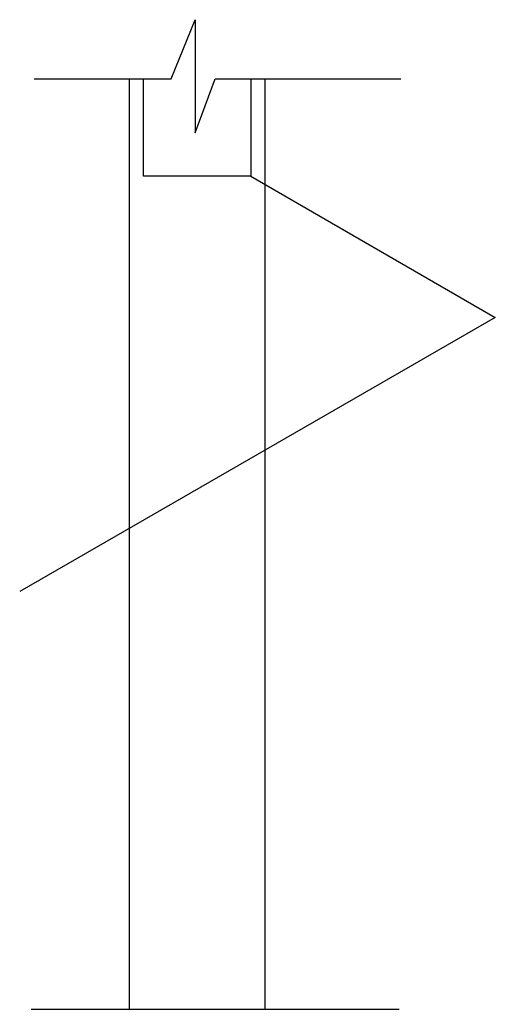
# Model space of a CAD drawing. Header units: metres. Extents: x 13476.4 to 13483.1, y 18547.1 to 18561.
import ezdxf

# ---------------------------------------------------------------- set-up
doc = ezdxf.new("R2010")
doc.units = ezdxf.units.M
doc.layers.add('PUB_DIM', color=90, linetype='Continuous')

msp = doc.modelspace()

# ---------------------------------------------------------------- linework, layer by layer
for points in [[(13479.64, 18560.16), (13479.64, 18558.79), (13478.13, 18558.79), (13478.13, 18560.16)], [(13476.55, 18547.06), (13481.73, 18547.06)]]:
    msp.add_lwpolyline(points)
at = {"layer": 'PUB_DIM'}
for p, q in [((13478.52, 18560.16), (13478.86, 18560.99)), ((13478.86, 18560.99), (13478.86, 18559.4)), ((13476.59, 18560.16), (13478.52, 18560.16)), ((13477.93, 18560.16), (13477.93, 18547.06)), ((13478.86, 18559.4), (13479.14, 18560.16)), ((13479.14, 18560.16), (13481.75, 18560.16)), ((13479.84, 18560.16), (13479.84, 18547.06))]:
    msp.add_line(p, q, dxfattribs=at)
msp.add_lwpolyline([(13479.64, 18558.79), (13483.08, 18556.8), (13476.39, 18552.94)], dxfattribs=at)

doc.saveas('drawing.dxf')
